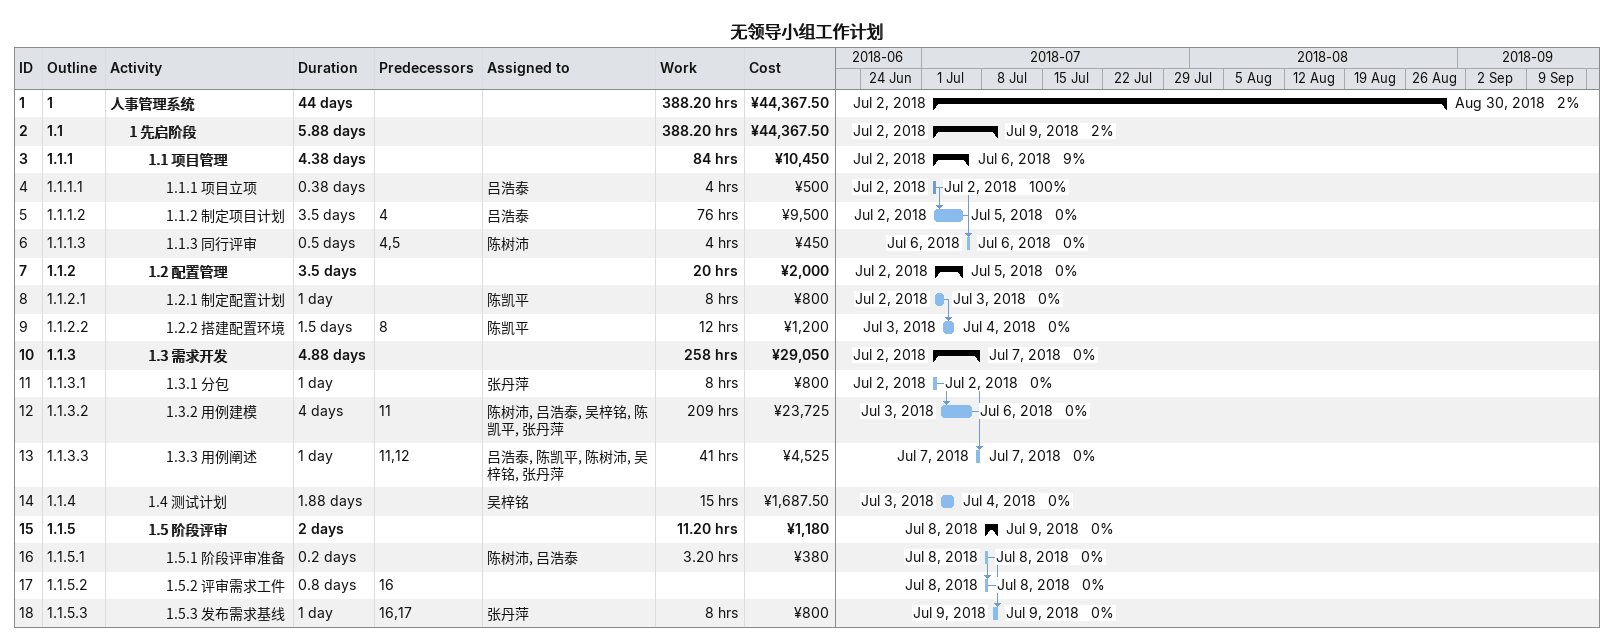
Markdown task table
无领导小组工作计划

| ID | WBS | Task | Duration | Start | Finish | Predecessors | Resources | % complete | Work (h) | Cost (¥) |
|---|---|---|---|---|---|---|---|---|---|---|
| 1 | 1 | **人事管理系统** | 44d | 2018-07-02 | 2018-08-30 |  |  | 2 | 388.20 | 44367.50 |
| 2 | 1.1 | **1 先启阶段** | 5.88d | 2018-07-02 | 2018-07-09 |  |  | 2 | 388.20 | 44367.50 |
| 3 | 1.1.1 | **1.1 项目管理** | 4.38d | 2018-07-02 | 2018-07-06 |  |  | 9 | 84 | 10450 |
| 4 | 1.1.1.1 | 1.1.1 项目立项 | 0.38d | 2018-07-02 | 2018-07-02 |  | 吕浩泰 | 100 | 4 | 500 |
| 5 | 1.1.1.2 | 1.1.2 制定项目计划 | 3.5d | 2018-07-02 | 2018-07-05 | 4 | 吕浩泰 | 0 | 76 | 9500 |
| 6 | 1.1.1.3 | 1.1.3 同行评审 | 0.5d | 2018-07-06 | 2018-07-06 | 4, 5 | 陈树沛 | 0 | 4 | 450 |
| 7 | 1.1.2 | **1.2 配置管理** | 3.5d | 2018-07-02 | 2018-07-05 |  |  | 0 | 20 | 2000 |
| 8 | 1.1.2.1 | 1.2.1 制定配置计划 | 1d | 2018-07-02 | 2018-07-03 |  | 陈凯平 | 0 | 8 | 800 |
| 9 | 1.1.2.2 | 1.2.2 搭建配置环境 | 1.5d | 2018-07-03 | 2018-07-04 | 8 | 陈凯平 | 0 | 12 | 1200 |
| 10 | 1.1.3 | **1.3 需求开发** | 4.88d | 2018-07-02 | 2018-07-07 |  |  | 0 | 258 | 29050 |
| 11 | 1.1.3.1 | 1.3.1 分包 | 1d | 2018-07-02 | 2018-07-02 |  | 张丹萍 | 0 | 8 | 800 |
| 12 | 1.1.3.2 | 1.3.2 用例建模 | 4d | 2018-07-03 | 2018-07-06 | 11 | 陈树沛, 吕浩泰, 吴梓铭, 陈凯平, 张丹萍 | 0 | 209 | 23725 |
| 13 | 1.1.3.3 | 1.3.3 用例阐述 | 1d | 2018-07-07 | 2018-07-07 | 11, 12 | 吕浩泰, 陈凯平, 陈树沛, 吴梓铭, 张丹萍 | 0 | 41 | 4525 |
| 14 | 1.1.4 | 1.4 测试计划 | 1.88d | 2018-07-03 | 2018-07-04 |  | 吴梓铭 | 0 | 15 | 1687.50 |
| 15 | 1.1.5 | **1.5 阶段评审** | 2d | 2018-07-08 | 2018-07-09 |  |  | 0 | 11.20 | 1180 |
| 16 | 1.1.5.1 | 1.5.1 阶段评审准备 | 0.2d | 2018-07-08 | 2018-07-08 |  | 陈树沛, 吕浩泰 | 0 | 3.20 | 380 |
| 17 | 1.1.5.2 | 1.5.2 评审需求工件 | 0.8d | 2018-07-08 | 2018-07-08 | 16 |  | 0 |  |  |
| 18 | 1.1.5.3 | 1.5.3 发布需求基线 | 1d | 2018-07-09 | 2018-07-09 | 16, 17 | 张丹萍 | 0 | 8 | 800 |
